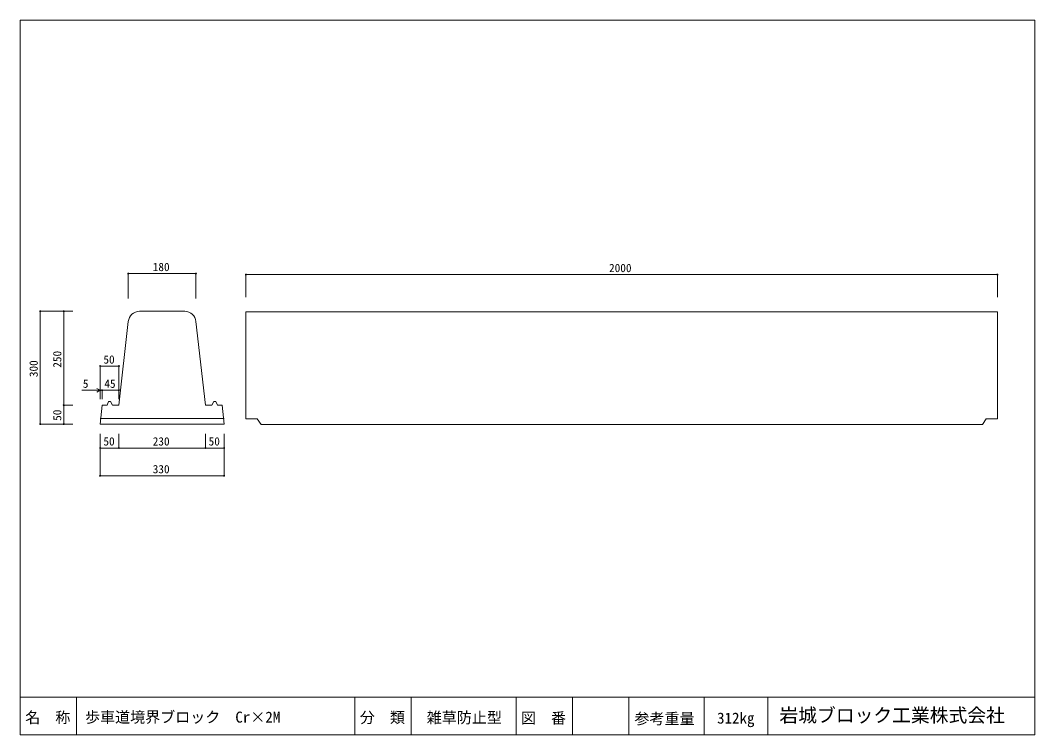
# Model space of a CAD drawing. Units: millimetres, scale not verified. Extents: x 752 to 3452, y 542 to 2442.
import ezdxf
from ezdxf.enums import TextEntityAlignment as Align

# ---------------------------------------------------------------- set-up
doc = ezdxf.new("R2010")
doc.units = ezdxf.units.MM
doc.header["$LTSCALE"] = 5
doc.header["$PDMODE"] = 32
doc.header["$PDSIZE"] = 2.5
doc.layers.add('通り芯', color=7, linetype='Continuous', lineweight=18)
doc.styles.add('ＭＳ ゴシック', font='')
doc.styles.get('ＭＳ ゴシック').set_extended_font_data('MS Gothic')

msp = doc.modelspace()

# ---------------------------------------------------------------- linework, layer by layer
at = {"layer": '通り芯'}
for p, q in [((752.5, 541.892), (752.5, 2441.892)), ((752.5, 2441.892), (3452.5, 2441.892)), ((3452.5, 2441.892), (3452.5, 541.892)), ((1039.989, 1768.31), (1220.037, 1768.31)), ((1039.989, 1768.31), (1039.989, 1702.1)), ((1220.037, 1768.31), (1220.037, 1702.1)), ((1353.249, 1765.605), (3353.249, 1765.605)), ((1353.249, 1765.605), (1353.249, 1705.701)), ((3353.249, 1765.605), (3353.249, 1705.701)), ((805.552, 1367.896), (805.552, 1667.896)), ((805.552, 1667.896), (868.297, 1667.896)), ((868.297, 1417.896), (868.297, 1667.896)), ((868.297, 1667.896), (892.024, 1667.896)), ((1069.869, 1667.896), (1130.013, 1667.896)), ((1190.157, 1667.896), (1130.013, 1667.896)), ((1353.249, 1666.892), (3353.249, 1666.892)), ((1353.249, 1666.892), (1353.249, 1381.892)), ((3353.249, 1666.892), (3353.249, 1381.892)), ((1039.989, 1640.576), (1014.993, 1417.896)), ((1220.037, 1640.576), (1245.033, 1417.896)), ((965.038, 1522.148), (1014.993, 1522.148)), ((965.038, 1522.148), (965.038, 1457.822)), ((1014.993, 1522.148), (1014.993, 1457.822)), ((964.988, 1457.822), (956.327, 1462.822)), ((964.988, 1457.822), (916.278, 1457.822)), ((964.988, 1457.822), (956.327, 1452.822)), ((964.988, 1457.822), (969.988, 1457.822)), ((964.988, 1457.822), (964.988, 1434.622)), ((969.988, 1457.822), (969.988, 1434.622)), ((969.988, 1457.822), (1014.993, 1457.822)), ((1014.993, 1457.822), (1014.993, 1434.622)), ((868.297, 1367.896), (868.297, 1417.896)), ((868.297, 1417.896), (892.024, 1417.896)), ((969.988, 1417.896), (964.988, 1367.896)), ((969.988, 1417.896), (978.778, 1417.896)), ((978.778, 1417.896), (983.488, 1417.896)), ((987.488, 1427.896), (983.488, 1417.896)), ((987.488, 1427.896), (992.488, 1427.896)), ((992.488, 1427.896), (997.488, 1417.896)), ((997.488, 1417.896), (1014.993, 1417.896)), ((1262.538, 1417.896), (1245.033, 1417.896)), ((1267.538, 1427.896), (1262.538, 1417.896)), ((1267.538, 1427.896), (1272.538, 1427.896)), ((1272.538, 1427.896), (1277.538, 1417.896)), ((1290.038, 1417.896), (1277.538, 1417.896)), ((1290.038, 1417.896), (1295.038, 1367.896)), ((964.988, 1382.896), (1295.038, 1382.896)), ((1353.249, 1381.892), (1383.249, 1381.892)), ((1383.249, 1381.892), (1393.249, 1366.892)), ((3323.249, 1381.892), (3313.249, 1366.892)), ((3323.249, 1381.892), (3353.249, 1381.892)), ((805.552, 1367.896), (868.297, 1367.896)), ((868.297, 1367.896), (892.024, 1367.896)), ((964.988, 1367.896), (1295.038, 1367.896)), ((965.604, 1374.058), (965.038, 1368.393)), ((1393.249, 1366.892), (3313.249, 1366.892)), ((965.038, 1304.388), (965.038, 1342.351)), ((1014.993, 1304.388), (1014.993, 1342.351)), ((1245.033, 1304.388), (1245.033, 1342.351)), ((1295.038, 1304.388), (1295.038, 1342.351)), ((964.988, 1230.571), (964.988, 1303.333)), ((965.038, 1304.388), (1014.993, 1304.388)), ((1014.993, 1304.388), (1245.033, 1304.388)), ((1245.033, 1304.388), (1295.038, 1304.388)), ((1295.038, 1230.571), (1295.038, 1303.333)), ((964.988, 1230.571), (1295.038, 1230.571)), ((3452.5, 641.892), (752.5, 641.892)), ((902.5, 541.892), (902.5, 641.892)), ((1642.5, 541.892), (1642.5, 641.892)), ((1792.5, 541.892), (1792.5, 641.892)), ((2072.5, 541.892), (2072.5, 641.892)), ((2222.5, 541.892), (2222.5, 641.892)), ((2372.5, 541.892), (2372.5, 641.892)), ((2572.5, 541.892), (2572.5, 641.892)), ((2742.5, 541.892), (2742.5, 641.892)), ((3452.5, 541.892), (752.5, 541.892))]:
    msp.add_line(p, q, dxfattribs=at)
for centre, start, end in [((1069.869, 1637.896), 90, 174.87392), ((1190.157, 1637.896), 5.12608, 90)]:
    msp.add_arc(centre, 30, start, end, dxfattribs=at)
for p in [(1039.989, 1768.31), (1220.037, 1768.31), (1353.249, 1765.605), (3353.249, 1765.605), (805.552, 1667.896), (868.297, 1667.896), (965.038, 1522.148), (1014.993, 1522.148), (964.988, 1457.822), (969.988, 1457.822), (1014.993, 1457.822), (868.297, 1417.896), (805.552, 1367.896), (868.297, 1367.896), (965.038, 1304.388), (1014.993, 1304.388), (1245.033, 1304.388), (1295.038, 1304.388), (964.988, 1230.571), (1295.038, 1230.571)]:
    msp.add_point(p, dxfattribs=at)

# ---------------------------------------------------------------- texts
at = {"layer": '通り芯', "style": 'ＭＳ ゴシック'}
for s, height, p in [('180', 21.99, (1105.013, 1768.31)), ('2000', 21.99, (2319.499, 1765.605)), ('50', 21.99, (973.765, 1522.148)), ('5', 21.99, (918.914, 1457.822)), ('45', 21.99, (976.24, 1457.822)), ('50', 21.99, (973.765, 1304.388)), ('230', 21.99, (1105.013, 1304.388)), ('50', 21.99, (1253.785, 1304.388)), ('330', 21.99, (1105.013, 1230.571)), ('名\u3000称', 29.33, (765.744, 564.245)), ('歩車道境界ブロック\u3000Cr×2M', 29.33, (924.802, 565.184)), ('分\u3000類', 29.33, (1656.294, 564.245)), ('雑草防止型', 29.33, (1834.256, 563.905)), ('図\u3000番', 29.33, (2084.961, 562.663)), ('参考重量', 29.33, (2387.084, 561.082)), ('312㎏', 29.33, (2606.953, 562.663)), ('岩城ブロック工業株式会社', 36.66, (2773.042, 564.245))]:
    msp.add_text(s, height=height, dxfattribs=at).set_placement(p, align=Align.BOTTOM_LEFT)
for s, p in [('250', (868.297, 1517.896)), ('300', (805.552, 1492.896)), ('50', (868.297, 1376.646))]:
    msp.add_text(s, height=21.99, rotation=90, dxfattribs=at).set_placement(p, align=Align.BOTTOM_LEFT)

doc.saveas('drawing.dxf')
